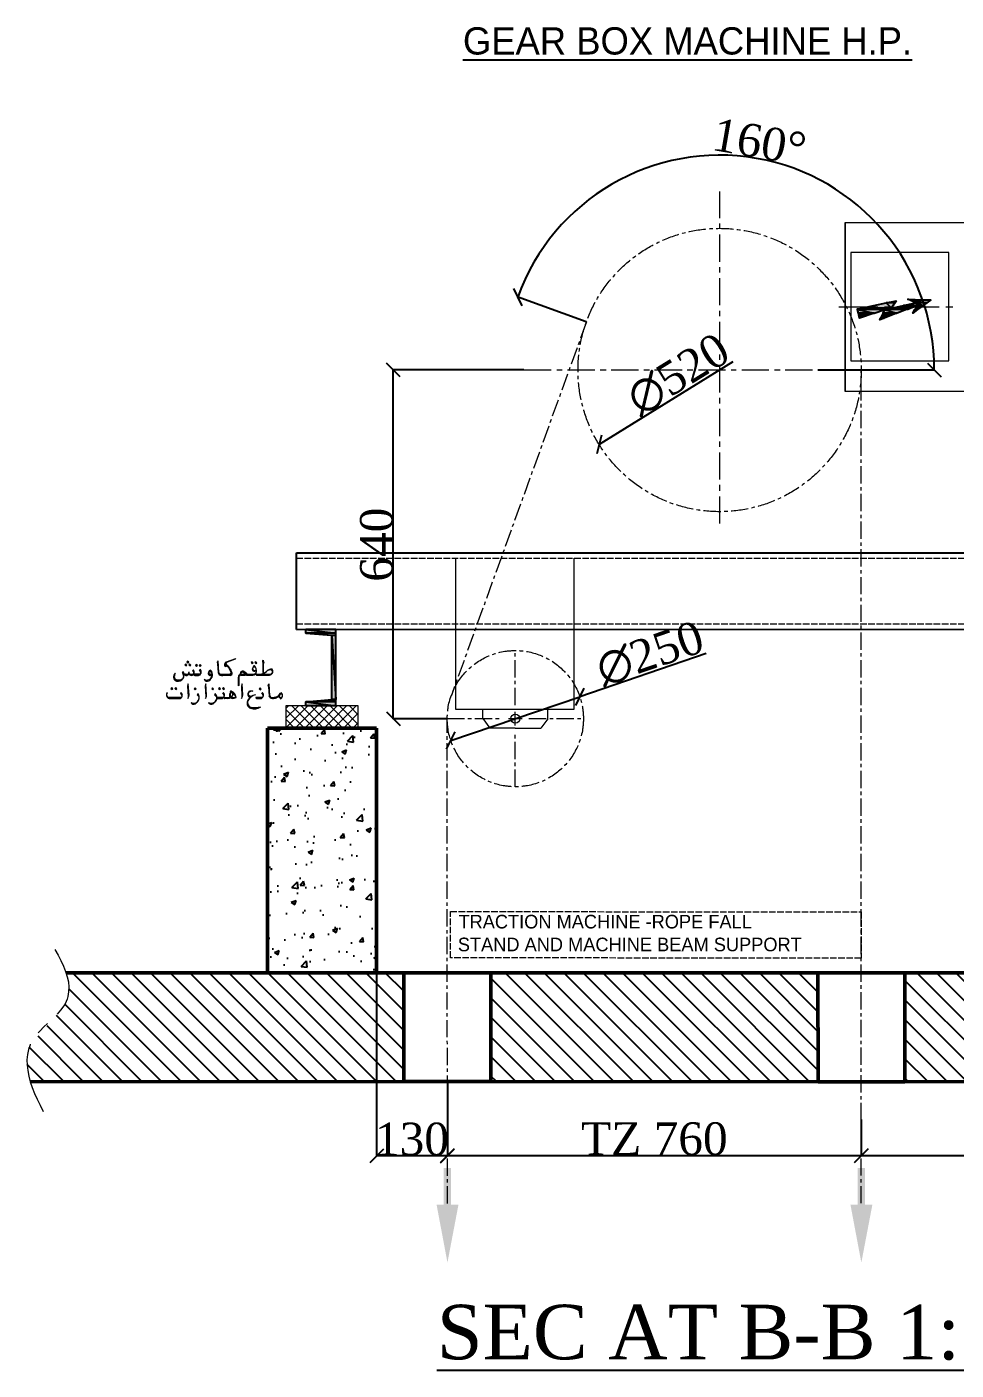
# Model space of a CAD drawing. Header units: millimetres. Extents: x 304 to 3003, y 153 to 2618.
# Drawn here: x 304 to 2010, y 153 to 2618 of the extents above; entities that cross this region are included whole.
import ezdxf

# ---------------------------------------------------------------- set-up
doc = ezdxf.new("R2010")
doc.units = ezdxf.units.MM
doc.linetypes.add('ACAD_ISO02W100', pattern=[15, 12, -3])
doc.linetypes.add('CENTER', pattern=[50.8, 31.75, -6.35, 6.35, -6.35])
for name, color, linetype, lineweight in [('Car', 3, 'Continuous', 18), ('CL', 2, 'CENTER', 0), ('DL', 8, 'ACAD_ISO02W100', 0), ('Wall', 1, 'Continuous', 50)]:
    doc.layers.add(name, color=color, linetype=linetype, lineweight=lineweight)
doc.layers.add('PDF_0', color=7, linetype='Continuous')
doc.layers.add('PDF_Text', color=7, linetype='Continuous')
doc.styles.add('nassar2', font='cent.shx', dxfattribs={"height": 60})
doc.styles.add('PDF Arial Bold', font='arialbd.ttf')
doc.dimstyles.new('Nassar2', dxfattribs={"dimtxt": 35, "dimasz": 25, "dimexe": 1.25, "dimexo": 0.625, "dimtad": 1, "dimtxsty": 'nassar2', "dimblk": 'OBLIQUE', "dimcen": 2.5, "dimadec": 0, "dimazin": 0, "dimtfac": 1, "dimtmove": 0, "dimatfit": 3, "dimldrblk": 'OBLIQUE', "dimfxl": 1, "dimarcsym": 0})

# ---------------------------------------------------------------- blocks, each defined once
blk = doc.blocks.new('_Oblique')
at = {"color": 0, "linetype": 'ByBlock', "lineweight": -2}
blk.add_line((-0.5, -0.5), (0.5, 0.5), dxfattribs=at)
blk = doc.blocks.new('*D6')
at = {"color": 0, "lineweight": -2, "transparency": 16777216}
for p, q in [((1330.6, 2076.5), (1203.7, 2122.2)), ((1755.8, 1988.3), (1971.1, 1988.3))]:
    blk.add_line(p, q, dxfattribs=at)
blk.add_arc((1575.8, 1988.3), 394.1, 360, 160.2159, dxfattribs=at)
at = {"layer": 'Defpoints', "color": 0, "transparency": 16777216}
for p in [(1810.7, 2304.8), (1331.2, 2076.3), (1575.8, 1988.3), (1635.4, 1988.3), (1755.2, 1988.3)]:
    blk.add_point(p, dxfattribs=at)
at = {"color": 0, "lineweight": -2, "transparency": 16777216, "xscale": 25, "yscale": 25, "zscale": 25}
for p, rotation in [((1204.9, 2121.7), 250.2159276666785), ((1969.9, 1988.3), 269.9999999999999)]:
    blk.add_blockref('_Oblique', p, dxfattribs=dict(at, rotation=rotation))
at = {"color": 0, "transparency": 16777216, "insert": (1648.7, 2406.8), "char_height": 60, "attachment_point": 5, "rotation": 350.108, "style": 'nassar2'}
blk.add_mtext('160°', dxfattribs=at)
blk = doc.blocks.new('*U3')
at = {"layer": 'CL', "color": 0, "transparency": 16777216}
for p, q in [((0, 25), (0, 125.12)), ((-125.12, 0), (-25, 0)), ((25, 0), (125.12, 0)), ((0, -125.12), (0, -25))]:
    blk.add_line(p, q, dxfattribs=at)
at = {"layer": 'CL', "color": 0, "linetype": 'Continuous', "transparency": 16777216}
for p, q in [((-12.5, 0), (12.5, 0)), ((0, -12.5), (0, 12.5))]:
    blk.add_line(p, q, dxfattribs=at)
blk = doc.blocks.new('*D8')
at = {"color": 0, "lineweight": -2, "transparency": 16777216}
blk.add_line((1600.1, 2003.2), (1354.6, 1851.4), dxfattribs=at)
at = {"layer": 'Defpoints', "color": 0, "transparency": 16777216}
for p in [(1796.9, 2124.9), (1354.6, 1851.4)]:
    blk.add_point(p, dxfattribs=at)
at = {"color": 0, "lineweight": -2, "transparency": 16777216, "xscale": 25, "yscale": 25, "zscale": 25, "rotation": 211.7270844436854}
blk.add_blockref('_Oblique', (1354.6, 1851.4), dxfattribs=at)
at = {"color": 0, "transparency": 16777216, "insert": (1499.8, 1979.9), "char_height": 60, "attachment_point": 5, "rotation": 31.7271, "style": 'nassar2'}
blk.add_mtext('∅520', dxfattribs=at)
blk = doc.blocks.new('*D9')
at = {"color": 0, "lineweight": -2, "transparency": 16777216}
for p in [(1550.9, 1467.6), (1082.3, 1308.1)]:
    blk.add_line(p, (1318.9, 1388.6), dxfattribs=at)
at = {"layer": 'Defpoints', "color": 0, "transparency": 16777216}
for p in [(1318.9, 1388.6), (1082.3, 1308.1)]:
    blk.add_point(p, dxfattribs=at)
at = {"color": 0, "lineweight": -2, "transparency": 16777216, "xscale": 25, "yscale": 25, "zscale": 25}
for p, rotation in [((1318.9, 1388.6), 198.8015829049685), ((1082.3, 1308.1), 18.80158290496852)]:
    blk.add_blockref('_Oblique', p, dxfattribs=dict(at, rotation=rotation))
at = {"color": 0, "transparency": 16777216, "insert": (1448, 1467.4), "char_height": 60, "attachment_point": 5, "rotation": 18.8016, "style": 'nassar2'}
blk.add_mtext('∅250', dxfattribs=at)
blk = doc.blocks.new('*D7')
at = {"color": 0, "lineweight": -2, "transparency": 16777216}
for p, q in [((945.8, 886.2), (945.8, 544.6)), ((1075.8, 681), (1075.8, 544.6)), ((1075.8, 545.9), (945.8, 545.9))]:
    blk.add_line(p, q, dxfattribs=at)
at = {"layer": 'Defpoints', "color": 0, "transparency": 16777216}
for p in [(945.8, 886.8), (1075.8, 681.6), (945.8, 545.9)]:
    blk.add_point(p, dxfattribs=at)
at = {"color": 0, "lineweight": -2, "transparency": 16777216, "xscale": 25, "yscale": 25, "zscale": 25, "rotation": 180}
blk.add_blockref('_Oblique', (945.8, 545.9), dxfattribs=at)
at = {"color": 0, "lineweight": -2, "transparency": 16777216, "xscale": 25, "yscale": 25, "zscale": 25}
blk.add_blockref('_Oblique', (1075.8, 545.9), dxfattribs=at)
at = {"color": 0, "transparency": 16777216, "insert": (1010.8, 576.5), "char_height": 60, "attachment_point": 5, "style": 'nassar2'}
blk.add_mtext('130', dxfattribs=at)
blk = doc.blocks.new('*D4')
at = {"color": 0, "lineweight": -2, "transparency": 16777216}
for p, q in [((1075.8, 612.7), (1075.8, 545.2)), ((1835.8, 612.8), (1835.8, 545.2)), ((1075.8, 546.5), (1835.8, 546.5))]:
    blk.add_line(p, q, dxfattribs=at)
at = {"layer": 'Defpoints', "color": 0, "transparency": 16777216}
for p in [(1075.8, 613.3), (1835.8, 613.4), (1835.8, 546.5)]:
    blk.add_point(p, dxfattribs=at)
at = {"color": 0, "lineweight": -2, "transparency": 16777216, "xscale": 25, "yscale": 25, "zscale": 25, "rotation": 180}
blk.add_blockref('_Oblique', (1075.8, 546.5), dxfattribs=at)
at = {"color": 0, "lineweight": -2, "transparency": 16777216, "xscale": 25, "yscale": 25, "zscale": 25}
blk.add_blockref('_Oblique', (1835.8, 546.5), dxfattribs=at)
at = {"color": 0, "transparency": 16777216, "insert": (1455.8, 577.1), "char_height": 60, "attachment_point": 5, "style": 'nassar2'}
blk.add_mtext('TZ 760', dxfattribs=at)
blk = doc.blocks.new('*D5')
at = {"color": 0, "lineweight": -2, "transparency": 16777216}
for p, q in [((2510.8, 882.1), (2510.8, 545.3)), ((1835.8, 612.8), (1835.8, 545.3)), ((1835.8, 546.5), (2510.8, 546.5))]:
    blk.add_line(p, q, dxfattribs=at)
at = {"layer": 'Defpoints', "color": 0, "transparency": 16777216}
for p in [(2510.8, 882.7), (1835.8, 613.4), (2510.8, 546.5)]:
    blk.add_point(p, dxfattribs=at)
at = {"color": 0, "lineweight": -2, "transparency": 16777216, "xscale": 25, "yscale": 25, "zscale": 25, "rotation": 180}
blk.add_blockref('_Oblique', (1835.8, 546.5), dxfattribs=at)
at = {"color": 0, "lineweight": -2, "transparency": 16777216, "xscale": 25, "yscale": 25, "zscale": 25}
blk.add_blockref('_Oblique', (2510.8, 546.5), dxfattribs=at)
at = {"color": 0, "transparency": 16777216, "insert": (2173.3, 577.1), "char_height": 60, "attachment_point": 5, "style": 'nassar2'}
blk.add_mtext('675', dxfattribs=at)
blk = doc.blocks.new('*D10')
at = {"color": 0, "lineweight": -2, "transparency": 16777216}
for p, q in [((1216.5, 1988.3), (975.4, 1988.3)), ((976.6, 1348.3), (976.6, 1988.3)), ((1075, 1348.3), (975.4, 1348.3))]:
    blk.add_line(p, q, dxfattribs=at)
at = {"layer": 'Defpoints', "color": 0, "transparency": 16777216}
for p in [(976.6, 1988.3), (1217.1, 1988.3), (1075.6, 1348.3)]:
    blk.add_point(p, dxfattribs=at)
at = {"color": 0, "lineweight": -2, "transparency": 16777216, "xscale": 25, "yscale": 25, "zscale": 25}
for p, rotation in [((976.6, 1988.3), 90), ((976.6, 1348.3), 270)]:
    blk.add_blockref('_Oblique', p, dxfattribs=dict(at, rotation=rotation))
at = {"color": 0, "transparency": 16777216, "insert": (946, 1667.6), "char_height": 60, "attachment_point": 5, "rotation": 90, "style": 'nassar2'}
blk.add_mtext('640', dxfattribs=at)

msp = doc.modelspace()

# ---------------------------------------------------------------- hatches: boundary and pattern name
at = {"true_color": 0x000007}
h = msp.add_hatch(color=7, dxfattribs=at)
h.paths.add_polyline_path([(1925.478, 2101.579), (1836.468, 2101.579), (1921.265, 2099.999)])
h.paths.add_polyline_path([(1836.468, 2101.579), (1921.265, 2099.999), (1828.568, 2099.999)])
h = msp.add_hatch(color=7, dxfattribs=at)
h.paths.add_polyline_path([(1921.265, 2099.999), (1828.568, 2099.999), (1917.051, 2098.946)])
h.paths.add_polyline_path([(1828.568, 2099.999), (1917.051, 2098.946), (1829.094, 2098.946)])
h = msp.add_hatch(color=7, dxfattribs=at)
h.paths.add_polyline_path([(1879.13, 2098.946), (1829.094, 2098.946), (1859.642, 2092.626)])
h.paths.add_polyline_path([(1829.094, 2098.946), (1859.642, 2092.626), (1830.674, 2092.626)])
h = msp.add_hatch(color=7, dxfattribs=at)
h.paths.add_polyline_path([(1897.564, 2111.587), (1881.237, 2111.587), (1891.244, 2101.579)])
h.paths.add_polyline_path([(1881.237, 2111.587), (1891.244, 2101.579), (1836.468, 2101.579)])
h = msp.add_hatch(color=7, dxfattribs=at)
h.paths.add_polyline_path([(1917.051, 2098.946), (1879.13, 2098.946), (1900.724, 2092.626)])
h.paths.add_polyline_path([(1879.13, 2098.946), (1900.724, 2092.626), (1875.97, 2092.626)])
for points in [[(1900.197, 2115.273), (1897.564, 2111.587), (1881.237, 2111.587)], [(1920.738, 2118.433), (1963.4, 2116.327), (1925.478, 2116.327)], [(1937.592, 2106.32), (1950.233, 2106.32), (1939.172, 2098.946)], [(1830.674, 2092.626), (1859.642, 2092.626), (1832.781, 2083.145)], [(1875.97, 2092.626), (1900.724, 2092.626), (1878.076, 2083.145)]]:
    msp.add_hatch(color=7, dxfattribs=at).paths.add_polyline_path(points)
h = msp.add_hatch(color=7, dxfattribs=at)
h.paths.add_polyline_path([(1937.592, 2106.32), (1913.365, 2106.32), (1925.478, 2101.579)])
h.paths.add_polyline_path([(1913.365, 2106.32), (1925.478, 2101.579), (1891.244, 2101.579)])
h = msp.add_hatch(color=7, dxfattribs=at)
h.paths.add_polyline_path([(1957.08, 2111.587), (1935.486, 2111.587), (1950.233, 2106.32)])
h.paths.add_polyline_path([(1935.486, 2111.587), (1950.233, 2106.32), (1913.365, 2106.32)])
h = msp.add_hatch(color=7, dxfattribs=at)
h.paths.add_polyline_path([(1963.4, 2116.327), (1925.478, 2116.327), (1957.08, 2111.587)])
h.paths.add_polyline_path([(1925.478, 2116.327), (1957.08, 2111.587), (1935.486, 2111.587)])
h = msp.add_hatch(color=7, dxfattribs=at)
h.paths.add_polyline_path([(1937.592, 2106.32), (1933.905, 2098.946), (1939.172, 2098.946)])
h.paths.add_polyline_path([(1933.905, 2098.946), (1939.172, 2098.946), (1930.745, 2092.626)])
h = msp.add_hatch(color=7, dxfattribs=at)
h.paths.add_polyline_path([(1875.97, 2092.626), (1871.229, 2083.145), (1878.076, 2083.145)])
h.paths.add_polyline_path([(1871.229, 2083.145), (1878.076, 2083.145), (1869.649, 2080.512)])
h = msp.add_hatch(color=7, dxfattribs=at)
h.paths.add_polyline_path([(871.226, 1512.227), (815.924, 1512.227), (871.226, 1505.38)])
h.paths.add_polyline_path([(815.924, 1512.227), (871.226, 1505.38), (815.924, 1505.38)])
h = msp.add_hatch(color=7, dxfattribs=at)
h.paths.add_polyline_path([(871.226, 1505.38), (815.924, 1505.38), (871.226, 1500.64)])
h.paths.add_polyline_path([(815.924, 1505.38), (871.226, 1500.64), (863.852, 1500.64)])
h = msp.add_hatch(color=7, dxfattribs=at)
h.paths.add_polyline_path([(871.226, 1500.64), (863.852, 1500.64), (871.226, 1383.189)])
h.paths.add_polyline_path([(863.852, 1500.64), (871.226, 1383.189), (863.852, 1383.189)])
h = msp.add_hatch(color=7, dxfattribs=at)
h.paths.add_polyline_path([(871.226, 1383.189), (863.852, 1383.189), (871.226, 1378.975)])
h.paths.add_polyline_path([(863.852, 1383.189), (871.226, 1378.975), (815.924, 1378.975)])
h = msp.add_hatch(color=7, dxfattribs=at)
h.paths.add_polyline_path([(871.226, 1378.975), (815.924, 1378.975), (871.226, 1372.128)])
h.paths.add_polyline_path([(815.924, 1378.975), (871.226, 1372.128), (815.924, 1372.128)])
h = msp.add_hatch()
h.set_pattern_fill('AR-CONC', color=4, scale=0.5)
h.set_pattern_definition([(50, (908.31, -0.13), (91.0923, -7.9695), [9.525, -104.775]), (355, (908.31, -0.13), (-17.622, 95.5284), [7.62, -83.82]), (100.4514, (915.904, -0.79), (73.4706, 87.559), [8.095, -89.045]), (46.184, (908.31, 25.27), (135.54, -21.021), [14.287, -157.162]), (96.636, (919.61, 23.52), (118.702, 123.713), [12.143, -133.568]), (351.184, (908.31, 25.27), (118.702, 123.713), [11.43, -125.73]), (21, (921.01, 18.92), (75.807, -51.1326), [9.525, -104.775]), (326, (921.01, 18.92), (30.901, 92.094), [7.62, -83.82]), (71.4514, (927.33, 14.66), (106.708, 40.9614), [8.095, -89.045]), (37.5, (908.313, -0.13), (1.5443, 42.2775), [0, -82.804, 0, -85.09, 0, -84.1375]), (7.5, (908.313, -0.13), (33.4098, 50.0903), [0, -48.514, 0, -80.899, 0, -32.0675]), (327.5, (879.992, -0.13), (67.7953, -2.8644), [0, -31.75, 0, -99.06, 0, -131.445]), (317.5, (867.29, -0.13), (74.0646, 12.7132), [0, -41.275, 0, -65.786, 0, -93.345])])
h.paths.add_polyline_path([(945.752, 1330.917), (745.611, 1330.917), (745.611, 881.947), (945.752, 881.947)])
at = {"ltscale": 4}
h = msp.add_hatch(dxfattribs=at)
h.set_pattern_fill('ANSI31', color=256, scale=8, angle=90)
h.set_pattern_definition([(135, (74121.954, 28013.582), (-17.960512, -17.960512), [])])
h.paths.add_polyline_path([(996.019, 882.199), (375.581, 881.947), (377.98, 874.749), (380.087, 865.269), (380.613, 855.788), (380.087, 846.834), (379.033, 838.407), (377.453, 833.667), (375.873, 829.454), (373.767, 825.24), (371.66, 821.553), (365.339, 813.126), (359.546, 806.279), (310.037, 750.977), (309.51, 749.924), (306.877, 740.97), (304.77, 732.016), (303.717, 722.009), (304.244, 712.529), (305.297, 702.522), (307.404, 692.515), (309.918, 682.459), (996.019, 682.606)])
h = msp.add_hatch(dxfattribs=at)
h.set_pattern_fill('ANSI31', color=256, scale=8, angle=90)
h.set_pattern_definition([(135, (74161.954, 28013.582), (-17.960512, -17.960512), [])])
h.paths.add_polyline_path([(1756.486, 682.174), (1755.959, 881.894), (1155.606, 881.947), (1155.606, 682.328)])
h = msp.add_hatch(dxfattribs=at)
h.set_pattern_fill('ANSI31', color=256, scale=8, angle=90)
h.set_pattern_definition([(135, (74486.954, 28013.582), (-17.960512, -17.960512), [])])
h.paths.add_polyline_path([(1915.809, 881.974), (2931.045, 881.947), (2928.645, 874.749), (2926.539, 865.269), (2926.012, 855.788), (2926.539, 846.834), (2927.592, 838.407), (2929.172, 833.667), (2930.752, 829.454), (2932.859, 825.24), (2934.966, 821.553), (2941.286, 813.126), (2947.079, 806.279), (2996.588, 750.977), (2997.115, 749.924), (2999.748, 740.97), (3001.855, 732.016), (3002.908, 722.009), (3002.382, 712.529), (3001.328, 702.522), (2999.222, 692.515), (2996.708, 682.459), (1915.809, 682.38)])

# ---------------------------------------------------------------- linework, layer by layer
for p, q in [((798.73, 1512.218), (798.73, 1652.62)), ((935.813, 881.947), (2420.813, 881.947)), ((310.037, 682.459), (2439.17, 682.459))]:
    msp.add_line(p, q)
msp.add_line((1155.606, 882.149), (1155.606, 682.656), dxfattribs=at)
at = {"color": 7, "linetype": 'Continuous', "lineweight": 20, "true_color": 0x000007}
for points in [[(1575.752, 2315.415), (1575.752, 2266.96), (1575.752, 2266.96)], [(1575.752, 2256.953), (1575.752, 2246.946), (1575.752, 2246.946)], [(1806.447, 2259.059), (2066.631, 2259.059), (2066.631, 2259.059)], [(1575.752, 2236.938), (1575.752, 2186.903), (1575.752, 2186.903)], [(1816.454, 2203.757), (1816.454, 2004.669), (1816.454, 2004.669)], [(1996.581, 2203.757), (1816.454, 2203.757), (1816.454, 2203.757)], [(1996.581, 2004.669), (1996.581, 2203.757), (1996.581, 2203.757)], [(1575.752, 2176.896), (1575.752, 2166.889), (1575.752, 2166.889)], [(1575.752, 2156.882), (1575.752, 2106.846), (1575.752, 2106.846)], [(1575.752, 2096.839), (1575.752, 2086.832), (1575.752, 2086.832)], [(1866.489, 2103.686), (1794.333, 2103.686), (1794.333, 2103.686)], [(1828.568, 2099.999), (1900.197, 2115.273), (1900.197, 2115.273)], [(1869.649, 2080.512), (1879.13, 2098.946), (1832.781, 2083.145), (1828.568, 2099.999)], [(1937.592, 2106.32), (1869.649, 2080.512), (1869.649, 2080.512)], [(1891.77, 2103.686), (1878.603, 2103.686), (1878.603, 2103.686)], [(1900.197, 2115.273), (1891.244, 2101.579), (1935.486, 2111.587), (1920.738, 2118.433)], [(1978.674, 2103.686), (1903.884, 2103.686), (1903.884, 2103.686)], [(1920.738, 2118.433), (1963.4, 2116.327), (1930.745, 2092.626)], [(1930.745, 2092.626), (1937.592, 2106.32), (1937.592, 2106.32)], [(2003.955, 2103.686), (1991.315, 2103.686), (1991.315, 2103.686)], [(1575.752, 2076.825), (1575.752, 2026.79), (1575.752, 2026.79)], [(1575.752, 2016.783), (1575.752, 2006.775), (1575.752, 2006.775)], [(1575.752, 1996.768), (1575.752, 1946.733), (1575.752, 1946.733)], [(1816.454, 2004.669), (1996.581, 2004.669), (1996.581, 2004.669)], [(1217.077, 1988.341), (1266.586, 1988.341), (1266.586, 1988.341)], [(1277.12, 1988.341), (1286.6, 1988.341), (1286.6, 1988.341)], [(1296.607, 1988.341), (1346.643, 1988.341), (1346.643, 1988.341)], [(1356.65, 1988.341), (1367.184, 1988.341), (1367.184, 1988.341)], [(1376.664, 1988.341), (1426.7, 1988.341), (1426.7, 1988.341)], [(1436.707, 1988.341), (1446.714, 1988.341), (1446.714, 1988.341)], [(1436.707, 1988.341), (1446.714, 1988.341), (1446.714, 1988.341)], [(1456.194, 1988.341), (1506.756, 1988.341), (1506.756, 1988.341)], [(1456.721, 1988.341), (1506.756, 1988.341), (1506.756, 1988.341)], [(1516.237, 1988.341), (1526.77, 1988.341), (1526.77, 1988.341)], [(1536.777, 1988.341), (1586.286, 1988.341), (1586.286, 1988.341)], [(1596.82, 1988.341), (1606.3, 1988.341), (1606.3, 1988.341)], [(1616.308, 1988.341), (1666.343, 1988.341), (1666.343, 1988.341)], [(1676.35, 1988.341), (1686.884, 1988.341), (1686.884, 1988.341)], [(1696.364, 1988.341), (1746.4, 1988.341), (1746.4, 1988.341)], [(1756.407, 1988.341), (1766.414, 1988.341), (1766.414, 1988.341)], [(1776.421, 1988.341), (1826.456, 1988.341), (1826.456, 1988.341)], [(1836.463, 1988.341), (1846.471, 1988.341), (1846.471, 1988.341)], [(1851.858, 1988.341), (1930.861, 1988.341), (1930.861, 1988.341)], [(1856.478, 1988.341), (1888.079, 1988.341), (1888.079, 1988.341)], [(2066.631, 1948.84), (1806.447, 1948.84), (1806.447, 1948.84)], [(1575.752, 1937.252), (1575.752, 1926.719), (1575.752, 1926.719)], [(1575.752, 1916.712), (1575.752, 1866.676), (1575.752, 1866.676)], [(1575.752, 1856.669), (1575.752, 1847.189), (1575.752, 1847.189)], [(1575.752, 1836.655), (1575.752, 1787.146), (1575.752, 1787.146)], [(1575.752, 1777.139), (1575.752, 1766.605), (1575.752, 1766.605)], [(1575.752, 1777.139), (1575.752, 1767.659), (1575.752, 1767.659)], [(1575.752, 1756.072), (1575.752, 1706.563), (1575.752, 1706.563)], [(871.226, 1512.227), (871.226, 1372.128), (871.226, 1372.128)], [(863.852, 1500.64), (863.852, 1383.189), (863.852, 1383.189)], [(815.924, 1378.975), (815.924, 1372.128), (815.924, 1378.975), (863.852, 1383.189)], [(779.055, 1366.861), (784.322, 1372.128), (784.322, 1372.128)], [(779.055, 1348.954), (802.23, 1372.128), (802.23, 1372.128)], [(779.055, 1331.573), (819.61, 1372.128), (819.61, 1372.128)], [(813.29, 1331.046), (779.055, 1365.281), (779.055, 1365.281)], [(831.198, 1331.046), (790.116, 1372.128), (790.116, 1372.128)], [(796.436, 1331.046), (837.518, 1372.128), (837.518, 1372.128)], [(848.578, 1331.046), (807.497, 1372.128), (807.497, 1372.128)], [(814.344, 1331.046), (855.425, 1372.128), (855.425, 1372.128)], [(815.924, 1372.128), (871.226, 1372.128), (871.226, 1372.128)], [(866.486, 1331.046), (825.404, 1372.128), (825.404, 1372.128)], [(832.251, 1331.046), (873.333, 1372.128), (873.333, 1372.128)], [(883.866, 1331.046), (842.785, 1372.128), (842.785, 1372.128)], [(849.632, 1331.046), (890.713, 1372.128), (890.713, 1372.128)], [(901.247, 1331.046), (860.692, 1372.128), (860.692, 1372.128)], [(867.539, 1331.046), (908.094, 1372.128), (908.094, 1372.128)], [(912.308, 1337.893), (878.073, 1372.128), (878.073, 1372.128)], [(884.92, 1331.046), (912.308, 1358.434), (912.308, 1358.434)], [(912.308, 1355.274), (895.98, 1372.128), (895.98, 1372.128)], [(795.383, 1331.046), (779.055, 1347.374), (779.055, 1347.374)], [(902.827, 1331.046), (912.308, 1341.053), (912.308, 1341.053)], [(354.806, 924.784), (361.126, 914.251), (366.393, 904.244), (371.133, 894.236), (374.82, 884.229), (377.98, 874.749), (380.087, 865.269), (380.613, 855.788), (380.087, 846.834), (379.033, 838.407), (377.453, 833.667), (375.873, 829.454), (373.767, 825.24), (371.66, 821.553), (365.339, 813.126), (359.546, 806.279)], [(341.638, 788.899), (334.792, 782.578), (327.418, 774.678), (324.258, 771.518)], [(310.037, 750.977), (309.51, 749.924), (306.877, 740.97), (304.77, 732.016), (303.717, 722.009), (304.244, 712.529), (305.297, 702.522), (307.404, 692.515), (310.037, 681.981), (313.724, 671.447), (317.937, 660.387), (322.678, 649.853), (327.945, 638.792), (333.738, 627.732)]]:
    msp.add_lwpolyline(points, dxfattribs=at)
msp.add_lwpolyline([(1806.447, 2259.059), (1806.447, 1948.84)], close=True, dxfattribs=at)
at = {"color": 7, "linetype": 'Continuous', "lineweight": -2, "true_color": 0x000007}
for points in [[(1836.468, 2101.579), (1921.265, 2099.999), (1828.568, 2099.999)], [(1921.265, 2099.999), (1828.568, 2099.999), (1917.051, 2098.946)], [(1828.568, 2099.999), (1917.051, 2098.946), (1829.094, 2098.946)], [(1879.13, 2098.946), (1829.094, 2098.946), (1859.642, 2092.626)], [(1829.094, 2098.946), (1859.642, 2092.626), (1830.674, 2092.626)], [(1881.237, 2111.587), (1891.244, 2101.579), (1836.468, 2101.579)], [(1925.478, 2101.579), (1836.468, 2101.579), (1921.265, 2099.999)], [(1879.13, 2098.946), (1900.724, 2092.626), (1875.97, 2092.626)], [(1917.051, 2098.946), (1879.13, 2098.946), (1900.724, 2092.626)], [(1900.197, 2115.273), (1897.564, 2111.587), (1881.237, 2111.587)], [(1897.564, 2111.587), (1881.237, 2111.587), (1891.244, 2101.579)], [(1913.365, 2106.32), (1925.478, 2101.579), (1891.244, 2101.579)], [(1935.486, 2111.587), (1950.233, 2106.32), (1913.365, 2106.32)], [(1937.592, 2106.32), (1913.365, 2106.32), (1925.478, 2101.579)], [(1920.738, 2118.433), (1963.4, 2116.327), (1925.478, 2116.327)], [(1963.4, 2116.327), (1925.478, 2116.327), (1957.08, 2111.587)], [(1925.478, 2116.327), (1957.08, 2111.587), (1935.486, 2111.587)], [(1933.905, 2098.946), (1939.172, 2098.946), (1930.745, 2092.626)], [(1937.592, 2106.32), (1933.905, 2098.946), (1939.172, 2098.946)], [(1957.08, 2111.587), (1935.486, 2111.587), (1950.233, 2106.32)], [(1937.592, 2106.32), (1950.233, 2106.32), (1939.172, 2098.946)], [(1830.674, 2092.626), (1859.642, 2092.626), (1832.781, 2083.145)], [(1871.229, 2083.145), (1878.076, 2083.145), (1869.649, 2080.512)], [(1875.97, 2092.626), (1871.229, 2083.145), (1878.076, 2083.145)], [(1875.97, 2092.626), (1900.724, 2092.626), (1878.076, 2083.145)], [(871.226, 1512.227), (815.924, 1512.227), (871.226, 1505.38)], [(815.924, 1512.227), (871.226, 1505.38), (815.924, 1505.38)], [(871.226, 1505.38), (815.924, 1505.38), (871.226, 1500.64)], [(815.924, 1505.38), (871.226, 1500.64), (863.852, 1500.64)], [(871.226, 1500.64), (863.852, 1500.64), (871.226, 1383.189)], [(863.852, 1500.64), (871.226, 1383.189), (863.852, 1383.189)], [(863.852, 1383.189), (871.226, 1378.975), (815.924, 1378.975)], [(871.226, 1383.189), (863.852, 1383.189), (871.226, 1378.975)], [(871.226, 1378.975), (815.924, 1378.975), (871.226, 1372.128)], [(815.924, 1378.975), (871.226, 1372.128), (815.924, 1372.128)]]:
    msp.add_lwpolyline(points, close=True, dxfattribs=at)
for points in [[(798.73, 1512.221), (2650.546, 1512.622), (2650.547, 1652.649)], [(798.73, 1652.618), (2650.547, 1652.618)]]:
    msp.add_lwpolyline(points)
at = {"color": 7, "linetype": 'Continuous', "lineweight": 20}
msp.add_lwpolyline([(912.308, 1372.128), (779.055, 1372.128), (779.055, 1331.046), (912.308, 1331.046)], close=True, dxfattribs=at)
at = {"layer": 'Car', "ltscale": 4}
for p, q in [((1090.957, 1642.618), (1090.957, 1365.794)), ((1308.944, 1365.551), (1308.944, 1642.618)), ((1090.957, 1365.794), (1308.944, 1365.551)), ((1141.162, 1348.441), (1141.192, 1365.738)), ((1260.064, 1348.308), (1260.074, 1365.605)), ((1141.162, 1348.441), (1154.018, 1331.115)), ((1200.594, 1331.011), (1154.018, 1331.115)), ((1260.064, 1348.308), (1247.17, 1331.011)), ((1200.594, 1331.011), (1247.17, 1331.011))]:
    msp.add_line(p, q, dxfattribs=at)
msp.add_circle((1200.613, 1348.341), 8.379, dxfattribs=at)
at = {"layer": 'CL'}
for p, q in [((1331.165, 2076.321), (1083.119, 1391.004)), ((1835.847, 458.914), (1835.752, 1988.077)), ((1075.848, 458.744), (1075.613, 1348.341))]:
    msp.add_line(p, q, dxfattribs=at)
for centre, radius in [((1575.752, 1988.134), 260), ((1200.613, 1348.341), 125)]:
    msp.add_circle(centre, radius, dxfattribs=at)
at = {"layer": 'DL'}
for points in [[(798.73, 1642.618), (2650.547, 1642.618)], [(798.73, 1522.221), (2650.546, 1522.764)]]:
    msp.add_lwpolyline(points, dxfattribs=at)
msp.add_lwpolyline([(1081.493, 994.468), (1835.44, 993.599), (1835.44, 908.59), (1081.493, 909.459)], close=True, dxfattribs=at)
at = {"layer": 'PDF_0', "lineweight": 18}
for points in [[(656.379, 1433.082), (655.17, 1454.55), (654.263, 1453.945), (653.053, 1451.526), (653.658, 1448.805), (655.17, 1433.082)], [(670.288, 1452.736), (687.22, 1458.783), (686.313, 1457.271), (671.8, 1452.131)], [(590.766, 1434.896), (589.254, 1432.78)], [(596.813, 1446.084), (594.697, 1448.2)], [(600.139, 1450.922), (598.023, 1453.038)], [(604.07, 1446.084), (601.954, 1448.2)], [(609.513, 1437.315), (608.001, 1435.803)], [(621.003, 1429.756), (609.815, 1429.756)], [(615.862, 1444.874), (614.048, 1446.991)], [(621.91, 1438.827), (620.7, 1437.315)], [(623.119, 1444.874), (621.003, 1446.991)], [(621.305, 1437.92), (622.514, 1436.408), (623.422, 1434.594)], [(643.68, 1428.849), (639.447, 1428.849), (638.237, 1429.454), (637.33, 1431.57)], [(639.144, 1435.199), (640.354, 1436.106), (641.261, 1436.106), (643.075, 1433.989)], [(644.587, 1429.756), (640.959, 1429.756)], [(655.774, 1432.78), (654.565, 1450.015), (653.96, 1452.736)], [(660.31, 1429.756), (675.126, 1429.756)], [(668.171, 1447.596), (669.079, 1443.363), (666.66, 1445.479)], [(702.339, 1435.199), (706.874, 1431.57), (705.362, 1427.64), (696.896, 1427.64)], [(698.408, 1434.594), (699.617, 1435.199), (700.524, 1434.896), (705.665, 1430.663)], [(705.967, 1429.756), (718.666, 1429.756)], [(723.504, 1430.663), (720.178, 1428.849), (706.874, 1428.849)], [(718.364, 1450.015), (716.247, 1452.131)], [(725.318, 1450.015), (723.504, 1452.131)], [(724.411, 1429.756), (750.717, 1429.756)], [(736.808, 1451.829), (736.808, 1432.78), (738.018, 1432.78), (738.018, 1450.619), (738.622, 1450.015), (739.529, 1452.131)], [(600.442, 1388.937), (600.744, 1390.146), (599.535, 1409.195)], [(621.305, 1429.151), (620.096, 1428.849), (610.722, 1428.849)], [(611.932, 1427.64), (618.584, 1427.64)], [(632.795, 1388.937), (632.795, 1390.146), (631.888, 1409.195)], [(639.749, 1427.64), (644.587, 1427.64)], [(676.94, 1428.849), (661.217, 1428.849)], [(661.217, 1427.64), (663.334, 1427.64)], [(676.94, 1427.64), (662.427, 1427.64)], [(692.965, 1423.407), (692.965, 1408.893), (692.361, 1408.288), (692.361, 1424.616)], [(705.06, 1428.849), (696.291, 1428.849), (694.477, 1427.942), (692.965, 1426.128)], [(699.013, 1388.937), (699.315, 1390.146), (698.408, 1409.195)], [(718.666, 1427.64), (708.084, 1427.64)], [(749.205, 1428.849), (725.318, 1428.849)], [(747.996, 1427.64), (726.528, 1427.64)], [(749.81, 1390.449), (748.6, 1412.219), (747.693, 1411.312), (746.484, 1408.893), (747.391, 1406.474), (748.6, 1390.449)], [(749.205, 1390.146), (747.996, 1407.381), (747.391, 1410.102)], [(586.533, 1386.518), (585.324, 1386.216), (566.275, 1386.216), (564.763, 1386.518), (563.251, 1387.123)], [(586.231, 1387.123), (565.065, 1387.123)], [(567.182, 1385.309), (583.812, 1385.309)], [(571.113, 1402.543), (568.996, 1404.358)], [(578.369, 1402.543), (576.253, 1404.358)], [(587.138, 1396.496), (585.626, 1394.682)], [(586.533, 1395.287), (587.743, 1393.775), (588.65, 1391.961)], [(613.746, 1401.939), (611.629, 1404.055)], [(646.099, 1401.939), (643.982, 1404.055)], [(663.938, 1386.518), (662.729, 1386.216), (653.356, 1386.216)], [(654.565, 1385.309), (661.217, 1385.309)], [(658.496, 1402.543), (656.682, 1404.358)], [(664.543, 1396.496), (663.334, 1394.682)], [(665.753, 1402.543), (663.636, 1404.358)], [(663.938, 1395.287), (665.148, 1393.775), (666.055, 1391.961)], [(665.45, 1387.123), (675.126, 1387.123)], [(677.242, 1387.123), (674.823, 1386.216), (666.66, 1386.216)], [(672.707, 1385.309), (667.567, 1385.309)], [(677.847, 1388.03), (676.94, 1389.844)], [(677.847, 1397.706), (681.778, 1396.496), (684.801, 1394.38)], [(687.22, 1387.123), (685.709, 1386.216), (681.173, 1386.216), (679.057, 1387.123)], [(682.08, 1387.123), (685.406, 1387.123)], [(735.296, 1387.123), (724.109, 1387.123)], [(735.599, 1386.518), (734.389, 1386.216), (725.016, 1386.216)], [(726.225, 1385.309), (732.877, 1385.309)], [(733.18, 1401.939), (731.063, 1403.753)], [(736.203, 1396.496), (734.994, 1394.682)], [(735.599, 1395.287), (736.808, 1393.775), (737.715, 1391.961)], [(753.74, 1387.123), (757.671, 1387.123)], [(754.95, 1385.309), (756.764, 1385.309)], [(768.556, 1392.565), (764.626, 1388.03)], [(769.161, 1385.309), (765.23, 1389.239)], [(766.137, 1389.239), (769.161, 1386.518), (770.068, 1385.913), (771.278, 1386.518), (772.789, 1388.03)], [(773.092, 1391.961), (771.882, 1393.775), (770.673, 1394.38), (768.859, 1393.17)]]:
    msp.add_lwpolyline(points, dxfattribs=at)
for points in [[(573.537, 1423.484, -0.18110539), (576.538, 1431.988, 0.11021726), (574.449, 1425.054, 0.21257862), (575.484, 1422.158)], [(588.923, 1421.159, 0.26770238), (591.673, 1426.111, 0.16534837), (589.178, 1433.178)], [(590.785, 1431.366, 0.67714591), (601.165, 1430.951, 0.27558448), (605.947, 1427.653, 0.40157223), (610.693, 1431.514)], [(591.027, 1431.513, 0.10236354), (598.234, 1430.059, 0.28347809), (600.978, 1431.795, 0.07863973), (601.59, 1433.834)], [(601.352, 1431.246, 0.15747367), (607.481, 1429.765, 0.86611539), (607.914, 1436.035)], [(620.85, 1430.059, 0.53548612), (623.235, 1433.708, 0.12595079), (620.335, 1437.437)], [(629.294, 1420.416, 0.51969524), (644.09, 1427.725, 0.31492829), (641.43, 1434.685)], [(639.782, 1436.932, 0.17324239), (636.85, 1431.696, 0.4881371), (639.491, 1427.944)], [(675.054, 1430.066, 0.41725407), (678.708, 1433.317, 0.15748651), (667.901, 1447.863)], [(697.803, 1433.385), (695.989, 1430.966), (697.501, 1434.594, -0.51186379), (702.164, 1435.201)], [(697.198, 1429.756), (705.06, 1429.756), (700.222, 1433.687, 0.3544211), (697.692, 1433.326)], [(724.051, 1441.353, 0.6063276), (718.421, 1441.353, 0.38592407), (719.505, 1437.225)], [(725.232, 1434.412, 0.20473629), (722.12, 1444.851, 0.43299412), (720.146, 1444.631)], [(755.52, 1436.724, 0.47244666), (751.274, 1439.234, 0.09446494), (742.978, 1434.464)], [(574.486, 1422.185, 0.23621891), (580.748, 1418.268, 0.15747958), (588.831, 1420.755)], [(583.526, 1385.31, 0.35432667), (588.808, 1389.373, 0.24409499), (586.72, 1396.451)], [(586.079, 1387.425, 0.53548612), (588.463, 1391.074, 0.12595079), (585.563, 1394.803)], [(617.374, 1393.775), (616.165, 1392.263, -0.33858744), (619.602, 1384.429)], [(663.636, 1387.123), (652.448, 1387.123, -0.26773869), (645.622, 1375.565)], [(649.727, 1393.775), (648.518, 1392.263, -0.33858744), (651.955, 1384.429)], [(663.484, 1387.425, 0.53548612), (665.869, 1391.074, 0.12595079), (662.968, 1394.803)], [(687.802, 1388.103, -0.38583965), (684.499, 1385.309), (681.778, 1385.309)], [(712.344, 1398.529, 0.31495142), (709.434, 1391.67, 0.3621915), (714.692, 1387.426)], [(712.205, 1398.658, -0.30708343), (718.447, 1398.503, 0.20470465), (711.197, 1396.638)], [(735.144, 1387.425, 0.53548612), (737.529, 1391.074, 0.12595079), (734.629, 1394.803)], [(764.626, 1389.239), (762.207, 1387.123), (759.485, 1386.216), (754.95, 1386.216, -0.34648821), (748.907, 1390.236)], [(764.715, 1388.217, -0.21256689), (757.974, 1385.309), (755.857, 1385.309)], [(770.836, 1385.431, 0.45670162), (771.478, 1395.196, 0.46473752), (769.407, 1395.008)]]:
    msp.add_lwpolyline(points, format="xyb", dxfattribs=at)
for points in [[(597.721, 1446.689), (595.604, 1448.805), (594.092, 1447.293), (595.906, 1445.177)], [(601.047, 1451.829), (598.93, 1453.945), (597.418, 1452.131), (599.232, 1450.015)], [(604.675, 1446.689), (602.558, 1448.805), (601.047, 1447.293), (603.163, 1445.177)], [(616.77, 1445.781), (614.653, 1447.898), (613.141, 1446.084), (615.258, 1443.967)], [(624.026, 1445.781), (621.91, 1447.898), (620.096, 1446.084), (622.212, 1443.967)], [(719.271, 1450.619), (717.154, 1452.736), (715.34, 1451.224), (717.457, 1449.107)], [(726.225, 1450.619), (724.109, 1452.736), (722.597, 1451.224), (724.714, 1449.107)], [(572.02, 1403.148), (569.903, 1405.265), (568.391, 1403.753), (570.508, 1401.636)], [(578.974, 1403.148), (577.16, 1405.265), (575.346, 1403.753), (577.462, 1401.636)], [(599.535, 1385.309), (601.047, 1388.937), (601.651, 1391.356), (600.139, 1412.219), (598.93, 1407.986), (600.139, 1388.635)], [(631.585, 1385.309), (633.4, 1388.937), (633.702, 1391.356), (632.492, 1412.219), (631.283, 1407.986), (632.19, 1388.635)], [(659.403, 1403.148), (657.286, 1405.265), (655.774, 1403.753), (657.891, 1401.636)], [(666.66, 1403.148), (664.543, 1405.265), (662.729, 1403.753), (664.845, 1401.636)], [(698.105, 1385.309), (699.617, 1388.937), (700.222, 1391.356), (699.013, 1412.219), (697.803, 1407.986), (698.71, 1388.635)], [(614.653, 1402.846), (612.536, 1404.962), (611.025, 1403.148), (612.839, 1401.032)], [(646.704, 1402.846), (644.587, 1404.962), (643.075, 1403.148), (645.192, 1401.032)], [(734.087, 1402.543), (731.97, 1404.66), (730.156, 1403.148), (732.273, 1401.032)]]:
    msp.add_lwpolyline(points, close=True, dxfattribs=at)
for centre, radius, start, end in [((738.773, 1453.492), 2.57, 125.45744, 214.526044), ((739.681, 1454.097), 2.873, 172.341905, 247.149088), ((739.982, 1455.004), 2.569, 168.381182, 258.98567), ((581.242, 1428.395), 11.339, 255.646426, 35.7367), ((581.243, 1427.186), 10.733, 355.411188, 36.477075), ((596.36, 1435.35), 6.501, 233.442738, 303.371366), ((595.448, 1433.234), 6.203, 343.55445, 6.915975), ((606.035, 1433.535), 4.988, 232.414436, 327.59056), ((604.222, 1432.024), 6.803, 20.7816, 44.161749), ((602.105, 1432.629), 8.919, 353.038951, 34.101361), ((611.779, 1429.907), 1.964, 179.690553, 270.309447), ((618.432, 1433.234), 5.292, 268.545502, 346.587878), ((616.013, 1433.536), 8.013, 348.953469, 43.822964), ((640.505, 1432.628), 2.57, 126.05757, 276.673314), ((640.203, 1432.327), 2.57, 67.327691, 122.206881), ((640.807, 1435.652), 1.361, 46.254429, 133.745571), ((633.25, 1429.303), 11.337, 352.812372, 40.827856), ((660.763, 1433.838), 5.896, 186.108406, 272.066302), ((661.066, 1434.745), 5.896, 198.548463, 274.990855), ((660.763, 1434.745), 4.989, 198.093756, 274.526109), ((662.274, 1429.907), 1.964, 179.690553, 270.309447), ((677.091, 1444.723), 10.734, 131.818581, 176.363478), ((673.462, 1447.445), 4.989, 114.480482, 172.752627), ((653.809, 1424.465), 27.968, 16.704108, 57.766179), ((676.184, 1432.326), 3.477, 277.753804, 23.290107), ((676.789, 1431.42), 3.78, 270.042868, 17.021568), ((697.35, 1424.767), 5.292, 92.412247, 179.927671), ((707.931, 1429.907), 1.964, 179.690553, 270.309447), ((719.724, 1438.374), 2.268, 170.202434, 253.018624), ((728.493, 1436.862), 11.036, 136.415502, 170.451997), ((721.539, 1441.095), 4.687, 224.452065, 311.966444), ((718.213, 1435.048), 7.106, 272.594288, 353.822003), ((719.12, 1435.954), 6.198, 266.817707, 5.005144), ((721.236, 1443.211), 7.71, 252.766668, 299.049929), ((721.841, 1440.792), 4.082, 236.550549, 320.944658), ((721.236, 1442.304), 1.664, 20.870184, 150.975368), ((707.934, 1435.35), 17.384, 4.157943, 20.375507), ((726.375, 1429.907), 1.964, 179.690553, 270.309447), ((729.703, 1451.071), 21.315, 272.547742, 308.349254), ((730.912, 1449.258), 19.199, 269.450426, 312.259811), ((752.985, 1424.767), 13.758, 105.583986, 132.527322), ((747.844, 1435.652), 7.71, 269.451086, 9.122392), ((748.449, 1436.257), 7.407, 273.184125, 303.682961), ((750.565, 1433.838), 4.082, 12.96812, 105.110331), ((751.473, 1435.048), 3.477, 48.049656, 113.02265), ((750.566, 1434.14), 4.081, 269.615532, 10.779779), ((750.263, 1434.745), 4.687, 343.676805, 41.929371), ((580.032, 1423.86), 6.803, 182.058765, 255.257517), ((581.847, 1428.094), 8.921, 223.693879, 266.492273), ((581.847, 1432.929), 13.454, 266.653361, 300.692489), ((634.76, 1422.953), 5.896, 204.406018, 299.588892), ((630.829, 1429.907), 14.06, 299.768681, 351.216612), ((697.35, 1423.255), 4.687, 99.649567, 176.073555), ((565.519, 1392.717), 5.291, 139.72409, 261.981691), ((566.728, 1391.809), 6.501, 140.868004, 272.267113), ((609.966, 1386.67), 10.13, 241.117333, 346.658038), ((606.641, 1387.274), 13.455, 299.513519, 359.468504), ((612.083, 1386.669), 8.012, 10.799203, 51.862075), ((610.57, 1387.274), 9.828, 359.243422, 45.519045), ((642.017, 1386.67), 10.13, 241.117333, 346.658038), ((644.134, 1386.669), 8.012, 10.799203, 51.862075), ((642.621, 1387.274), 9.828, 359.243422, 45.519045), ((654.413, 1387.274), 1.964, 179.690553, 270.309447), ((661.066, 1390.6), 5.292, 268.545502, 346.587878), ((658.647, 1390.902), 8.013, 348.953469, 43.822964), ((667.414, 1387.274), 1.964, 179.690553, 270.309447), ((671.951, 1396.95), 11.641, 272.87384, 334.505489), ((675.277, 1394.833), 7.408, 269.724161, 342.928375), ((681.627, 1391.205), 5.897, 129.701519, 268.575124), ((677.091, 1386.064), 10.432, 23.001147, 91.283939), ((678.603, 1397.252), 1.663, 68.224866, 195.75439), ((681.626, 1392.112), 4.686, 158.844128, 274.304629), ((679.51, 1393.019), 2.57, 350.657862, 161.262085), ((679.51, 1393.019), 2.873, 337.996084, 124.026601), ((676.486, 1387.879), 11.036, 0.57736, 77.013302), ((685.254, 1389.392), 1.967, 272.546447, 27.976679), ((726.981, 1372.761), 19.805, 99.909296, 159.856755), ((717.911, 1377.598), 8.921, 157.518385, 257.184263), ((729.098, 1370.643), 22.224, 104.447795, 152.456754), ((715.189, 1393.926), 5.594, 190.743261, 268.787777), ((713.073, 1394.228), 3.175, 130.164071, 203.350697), ((716.097, 1395.741), 6.502, 206.299654, 276.21852), ((726.073, 1387.274), 1.964, 179.690553, 270.309447), ((732.726, 1390.6), 5.292, 268.545502, 346.587878), ((730.307, 1390.902), 8.013, 348.953469, 43.822964), ((754.496, 1391.507), 5.896, 186.108406, 272.066302), ((754.194, 1392.112), 4.989, 198.093756, 274.526109), ((755.705, 1387.274), 1.964, 179.690553, 270.309447), ((756.31, 1402.09), 14.665, 275.169844, 331.737332), ((770.521, 1391.204), 4.082, 185.9734, 264.0266), ((770.219, 1390.902), 2.872, 11.221956, 133.47208), ((769.917, 1386.367), 1.36, 219.123005, 308.196612), ((770.22, 1390.297), 2.872, 268.686521, 18.540836), ((610.571, 1380.622), 5.896, 204.406018, 299.588892), ((610.571, 1382.437), 6.804, 240.899812, 290.626951), ((608.151, 1388.185), 12.854, 291.528444, 311.325484), ((642.622, 1380.622), 5.896, 204.406018, 299.588892), ((642.622, 1382.437), 6.804, 240.899812, 290.626951), ((640.201, 1388.185), 12.854, 291.528444, 311.325484), ((717.307, 1376.389), 9.223, 159.661218, 250.269387), ((721.841, 1392.111), 24.642, 247.483078, 286.793781), ((721.236, 1386.972), 20.712, 250.076456, 304.947042), ((721.841, 1411.163), 42.484, 261.761078, 285.138852)]:
    msp.add_arc(centre, radius, start, end, dxfattribs=at)
at = {"layer": 'PDF_0', "transparency": 33554559}
for points in [[(1082.676, 523.755), (1069.33, 523.755), (1082.676, 389.577)], [(1069.33, 523.755), (1082.676, 389.577), (1069.33, 389.577)], [(1842.616, 523.617), (1829.27, 523.617), (1842.616, 389.438)], [(1829.27, 523.617), (1842.616, 389.438), (1829.27, 389.438)], [(1096.261, 456.631), (1076.003, 350.337), (1055.984, 456.631)], [(1856.201, 456.492), (1835.943, 350.198), (1815.923, 456.492)]]:
    msp.add_solid(points, dxfattribs=at)
at = {"layer": 'Wall'}
for points in [[(745.611, 881.947), (745.611, 1330.917), (745.611, 1330.917)], [(745.611, 1330.917), (945.752, 1330.917)], [(945.752, 881.947), (945.752, 1330.917), (945.752, 1330.917)], [(2931.045, 881.947), (375.661, 881.947)], [(310.037, 681.981), (2996.588, 682.459), (2996.588, 682.459)]]:
    msp.add_lwpolyline(points, dxfattribs=at)
for points in [[(996.019, 882.149), (1155.606, 882.149), (1155.606, 682.656), (996.019, 682.656)], [(1755.959, 881.97), (1915.546, 881.97), (1916.073, 682.016), (1756.486, 682.016)]]:
    msp.add_lwpolyline(points, close=True, dxfattribs=at)

# ---------------------------------------------------------------- block references
at = {"layer": 'CL'}
msp.add_blockref('*U3', (1200.613, 1348.341), dxfattribs=at)

# ---------------------------------------------------------------- texts
at = {"ltscale": 4, "insert": (1104.384, 2617.083), "char_height": 50, "attachment_point": 1}
msp.add_mtext_dynamic_manual_height_columns('{\\Fcadnw-1|c0;\\LGEAR BOX MACHINE H.P.}', width=2211.04972, gutter_width=200, heights=[111.151], dxfattribs=at)
at = {"transparency": 33554666, "insert": (1056.518, 272.816), "char_height": 100, "attachment_point": 1}
msp.add_mtext_dynamic_manual_height_columns('{\\Fcent|c0;\\L\\C6;SEC AT B-B 1:10}', width=1469.98149, gutter_width=12.5, heights=[145.389], dxfattribs=at)
at = {"layer": 'PDF_Text', "char_height": 25, "attachment_point": 7, "style": 'PDF Arial Bold'}
for s, insert in [('{\\Fcadnw-1|c0;TRACTION MACHINE -ROPE FALL}', (1096.213, 962.961)), ('{\\Fcadnw-1|c0;STAND AND MACHINE BEAM SUPPORT}', (1095.021, 921.094))]:
    msp.add_mtext(s, dxfattribs=dict(at, insert=insert))

# ---------------------------------------------------------------- dimensions: what is measured, and where the dimension line sits
dim = msp.add_angular_dim_2l(base=(1810.718, 2304.784), line1=((1575.752, 1988.341), (1331.165, 2076.321)), line2=((1635.389, 1988.341), (1755.211, 1988.341)), dimstyle='Nassar2')
dim.commit()
dim.dimension.update_dxf_attribs({"geometry": '*D6', "text_midpoint": (1648.723, 2406.79)})
dim = msp.add_diameter_dim_2p(p1=(1796.899, 2124.861), p2=(1354.606, 1851.407), dimstyle='Nassar2')
dim.commit()
dim.dimension.update_dxf_attribs({"geometry": '*D8', "text_midpoint": (1517.112, 1951.879), "dimtype": 163})
dim = msp.add_linear_dim(base=(976.639, 1988.341), p1=(1075.613, 1348.341), p2=(1217.077, 1988.341), angle=90, dimstyle='Nassar2')
dim.commit()
dim.dimension.update_dxf_attribs({"geometry": '*D10', "text_midpoint": (976.639, 1667.591), "dimtype": 160})
dim = msp.add_diameter_dim_2p(p1=(1082.283, 1308.055), p2=(1318.943, 1388.628), dimstyle='Nassar2')
dim.commit()
dim.dimension.update_dxf_attribs({"geometry": '*D9', "text_midpoint": (1447.981, 1467.354)})
for base, p1, p2, picture, middle in [((945.792, 545.874), (1075.789, 681.577), (945.792, 886.816), '*D7', (1010.791, 576.499)), ((2510.788, 546.515), (1835.788, 613.386), (2510.788, 882.721), '*D5', (2173.288, 577.14))]:
    dim = msp.add_linear_dim(base=base, p1=p1, p2=p2, dimstyle='Nassar2')
    dim.commit()
    dim.dimension.update_dxf_attribs({"geometry": picture, "text_midpoint": middle})
dim = msp.add_linear_dim(base=(1835.788, 546.461), p1=(1075.789, 613.339), p2=(1835.788, 613.386), text='TZ <>', dimstyle='Nassar2')
dim.commit()
dim.dimension.update_dxf_attribs({"geometry": '*D4', "text_midpoint": (1455.788, 577.086)})

doc.saveas('drawing.dxf')
